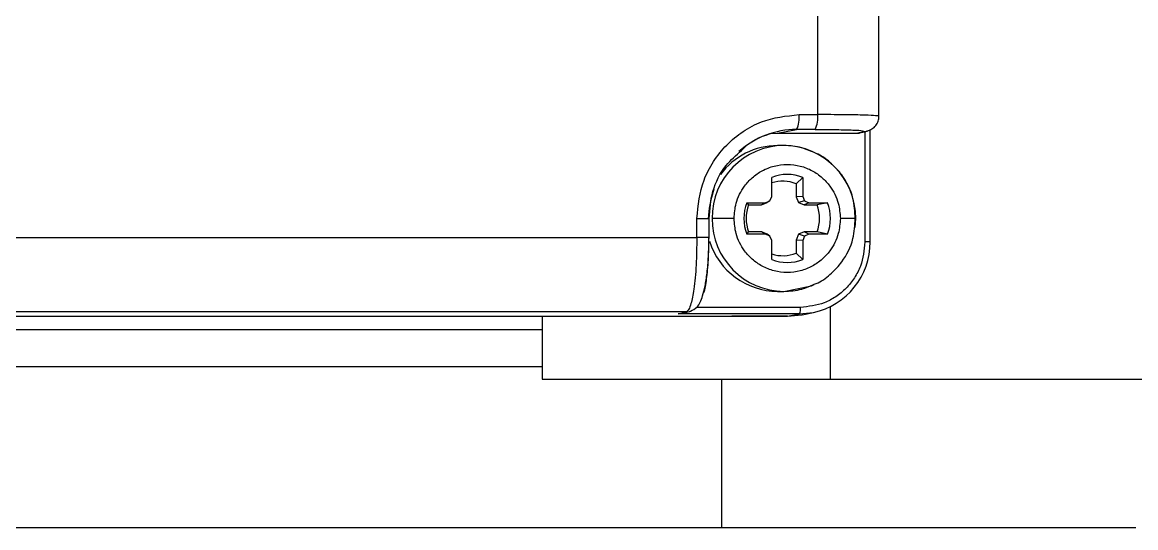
# Model space of a CAD drawing. Header units: millimetres. Extents: x 10 to 584, y 10 to 410.
# Drawn here: x 172.701 to 174.202, y 76.493 to 77.174 of the extents above; entities that cross this region are included whole.
import ezdxf

# ---------------------------------------------------------------- set-up
doc = ezdxf.new("R2010")
doc.units = ezdxf.units.MM

msp = doc.modelspace()

# ---------------------------------------------------------------- linework, layer by layer
at = {"color": 7, "linetype": 'Continuous', "lineweight": 25}
for p, q in [((173.85574, 77.04709), (173.85574, 79.47288)), ((173.77311, 77.04991), (173.77311, 79.47006)), ((173.74804, 77.04991), (173.77311, 77.04991)), ((173.70899, 77.02431), (173.7191, 77.02477)), ((173.7191, 77.02477), (173.74469, 77.02992)), ((173.7191, 77.02477), (173.82531, 77.02477)), ((173.76975, 77.02992), (173.74469, 77.02992)), ((173.82531, 77.02477), (173.83509, 77.02723)), ((173.83004, 77.02536), (173.83983, 77.02781)), ((173.83989, 77.02783), (173.84171, 77.02839)), ((173.84392, 76.87832), (173.84392, 77.02934)), ((173.72762, 77.0082), (173.7191, 77.0082)), ((173.71119, 76.93962), (173.71119, 76.96534)), ((173.75288, 76.96534), (173.74408, 76.95676)), ((173.75288, 76.96534), (173.75288, 76.93962)), ((173.74408, 76.95676), (173.74408, 76.93903)), ((173.70875, 76.93363), (173.71119, 76.93962)), ((173.75288, 76.93962), (173.74408, 76.93903)), ((173.74408, 76.93903), (173.74721, 76.93136)), ((173.75288, 76.93962), (173.75533, 76.93363)), ((173.67753, 76.93115), (173.70285, 76.93115)), ((173.67753, 76.93115), (173.68009, 76.92819)), ((173.68009, 76.92819), (173.69755, 76.92819)), ((173.69755, 76.92819), (173.7051, 76.93136)), ((173.70285, 76.93115), (173.69755, 76.92819)), ((173.70285, 76.93115), (173.70875, 76.93363)), ((173.70875, 76.93363), (173.7051, 76.93136)), ((173.75533, 76.93363), (173.74721, 76.93136)), ((173.74721, 76.93136), (173.75476, 76.92819)), ((173.76122, 76.93115), (173.75476, 76.92819)), ((173.75476, 76.92819), (173.77222, 76.92819)), ((173.75533, 76.93363), (173.76122, 76.93115)), ((173.76122, 76.93115), (173.78655, 76.93115)), ((173.78655, 76.93115), (173.77222, 76.92819)), ((173.61024, 76.8842), (173.61024, 76.90998)), ((173.62677, 76.8842), (173.62677, 76.90998)), ((173.82361, 76.89787), (173.82435, 76.90998)), ((173.67753, 76.88882), (173.68009, 76.89178)), ((173.69755, 76.89178), (173.68009, 76.89178)), ((173.70285, 76.88882), (173.69755, 76.89178)), ((173.7051, 76.88861), (173.69755, 76.89178)), ((173.75476, 76.89178), (173.74721, 76.88861)), ((173.76122, 76.88882), (173.75476, 76.89178)), ((173.77222, 76.89178), (173.75476, 76.89178)), ((173.78655, 76.88882), (173.77222, 76.89178)), ((172.57736, 76.8842), (173.61024, 76.8842)), ((173.70285, 76.88882), (173.67753, 76.88882)), ((173.70875, 76.88634), (173.70285, 76.88882)), ((173.70875, 76.88634), (173.7051, 76.88861)), ((173.71119, 76.88035), (173.70875, 76.88634)), ((173.71119, 76.85463), (173.71119, 76.88035)), ((173.74721, 76.88861), (173.74408, 76.88094)), ((173.75288, 76.88035), (173.74408, 76.88094)), ((173.74408, 76.88094), (173.74408, 76.86321)), ((173.75533, 76.88634), (173.74721, 76.88861)), ((173.75533, 76.88634), (173.75288, 76.88035)), ((173.75288, 76.88035), (173.75288, 76.85463)), ((173.76122, 76.88882), (173.75533, 76.88634)), ((173.78655, 76.88882), (173.76122, 76.88882)), ((173.74408, 76.86321), (173.75288, 76.85463)), ((173.7191, 76.81177), (173.72762, 76.81177)), ((173.59614, 76.78426), (172.55794, 76.78426)), ((173.5852, 76.78152), (173.59614, 76.78426)), ((173.59034, 76.7822), (173.60088, 76.78485)), ((173.60088, 76.78485), (173.60265, 76.78538)), ((173.78975, 76.79105), (173.78975, 76.69332)), ((172.42608, 76.77832), (173.73259, 76.77832)), ((172.45474, 76.77832), (173.64025, 76.77832)), ((173.40183, 76.77832), (173.40183, 76.69332)), ((173.7485, 76.78152), (173.5852, 76.78152)), ((173.73259, 76.77832), (173.65742, 76.77832)), ((173.73259, 76.77832), (173.7485, 76.78152)), ((173.73259, 76.77832), (173.7505, 76.77998)), ((173.75209, 76.7803), (173.76739, 76.78344)), ((173.40183, 76.75998), (172.46679, 76.75998)), ((173.40183, 76.70998), (171.80655, 76.70998)), ((173.40183, 76.69332), (173.78975, 76.69332)), ((173.64395, 76.49332), (173.64395, 76.69332)), ((173.78975, 76.69332), (174.40182, 76.69332)), ((174.20182, 76.49332), (172.06849, 76.49332))]:
    msp.add_line(p, q, dxfattribs=at)
at = {"color": 59, "linetype": 'Continuous', "lineweight": 25}
for p, q in [((173.83676, 77.02704), (173.83676, 76.87832)), ((173.61024, 76.90998), (173.62677, 76.90998)), ((173.62677, 76.8842), (173.61024, 76.8842)), ((173.84392, 76.87832), (173.83676, 76.87832)), ((173.74996, 76.79018), (173.61016, 76.79018))]:
    msp.add_line(p, q, dxfattribs=at)
at = {"color": 59, "linetype": 'Continuous', "lineweight": 25, "flags": 128}
for points in [[(173.83509, 77.02723), (173.83894, 77.02762), (173.83989, 77.02783)], [(173.63313, 76.9494), (173.62884, 76.93338), (173.62658, 76.90998)], [(173.59614, 76.78426), (173.6, 76.78465), (173.60088, 76.78485)], [(173.7485, 76.78152), (173.76711, 76.78338), (173.76739, 76.78344)]]:
    msp.add_lwpolyline(points, dxfattribs=at)
at = {"color": 7, "linetype": 'Continuous', "lineweight": 25, "flags": 128}
for points in [[(173.72762, 76.81177), (173.76464, 76.81925), (173.76853, 76.82099)], [(173.73259, 76.77832), (173.75181, 76.78024), (173.75209, 76.7803)]]:
    msp.add_lwpolyline(points, dxfattribs=at)
at = {"color": 7, "linetype": 'Continuous', "lineweight": 25}
for centre, radius, start, end in [((173.71433, 77.04529), 0.03403, 333.14995, 7.79982), ((173.73939, 77.04529), 0.03403, 333.14995, 7.79982), ((173.71939, 76.91178), 0.09641, 90.17226, 143.31199), ((173.72687, 76.91072), 0.09748, 359.56817, 89.55824), ((173.73204, 76.91172), 0.05753, 68.75648, 111.24352), ((173.72615, 76.91139), 0.04879, 68.43409, 107.85731), ((173.73369, 76.90998), 0.06002, 159.34897, 200.65103), ((173.72761, 76.90998), 0.05089, 159.03957, 200.96043), ((173.7246, 76.90998), 0.05098, 339.08197, 20.91803), ((173.73028, 76.90998), 0.06012, 339.3855, 20.6145), ((173.71968, 76.90884), 0.09707, 197.76226, 269.6551), ((173.74729, 76.87787), 0.09655, 282.01172, 0.26714), ((173.72615, 76.90858), 0.04879, 252.14269, 291.56591), ((173.73204, 76.90825), 0.05753, 248.75648, 291.24352), ((173.73536, 76.78818), 0.01473, 333.12739, 7.81161)]:
    msp.add_arc(centre, radius, start, end, dxfattribs=at)
at = {"color": 59, "linetype": 'Continuous', "lineweight": 25}
for centre, radius, start, end in [((173.74481, 76.91285), 0.11707, 90.05911, 131.63786), ((173.72838, 76.91073), 0.09747, 90.44177, 180.43652), ((173.72838, 76.90924), 0.09747, 179.56348, 269.55823)]:
    msp.add_arc(centre, radius, start, end, dxfattribs=at)
at = {"color": 7, "linetype": 'Continuous', "lineweight": 25}
msp.add_ellipse((173.82529, 77.04479), major_axis=(-0.00079, 0.02), ratio=0.9847601, start_param=3.102502, end_param=3.3445412, dxfattribs=at)
for points, knots in [([(173.61024, 76.90998), (173.61208, 76.92759), (173.61491, 76.95466), (173.6321, 76.98724), (173.64988, 77.00966), (173.67196, 77.02772), (173.70404, 77.04516), (173.73071, 77.04804), (173.74804, 77.04991)], [0, 0, 0, 0, 0.2394561, 0.3683562, 0.4999983, 0.6316536, 0.7605617, 1, 1, 1, 1]), ([(173.83983, 77.02781), (173.84199, 77.02851), (173.8451, 77.02953), (173.84897, 77.03242), (173.85144, 77.03501), (173.85337, 77.03798), (173.85524, 77.04212), (173.85554, 77.04544), (173.85573, 77.0476)], [0, 0, 0, 0, 0.3041257, 0.4397153, 0.563446, 0.6796258, 0.7911362, 1, 1, 1, 1]), ([(173.67052, 77.00158), (173.67301, 77.00419), (173.68443, 77.01614), (173.70034, 77.02137), (173.71278, 77.02546)], [0, 0, 0, 0, 0.2180714, 1, 1, 1, 1]), ([(173.76975, 77.02992), (173.77965, 77.02988), (173.79944, 77.0298), (173.82203, 77.02918), (173.83596, 77.02829), (173.83538, 77.02758), (173.83509, 77.02723)], [0, 0, 0, 0, 0.2499623, 0.4999067, 0.7499367, 1, 1, 1, 1]), ([(173.62592, 76.90998), (173.62724, 76.92223), (173.62997, 76.9476), (173.64598, 76.98027), (173.66317, 76.9952), (173.67052, 77.00158)], [0, 0, 0, 0, 0.3483086, 0.7217379, 1, 1, 1, 1]), ([(173.76332, 77.00055), (173.75948, 77.00225), (173.74819, 77.00725), (173.7358, 77.00782), (173.72762, 77.0082)], [0, 0, 0, 0, 0.3403714, 1, 1, 1, 1]), ([(173.82374, 76.90998), (173.82324, 76.91911), (173.8221, 76.93988), (173.80925, 76.96551), (173.79177, 76.98455), (173.77723, 76.99561), (173.76678, 76.99932), (173.76332, 77.00055)], [0, 0, 0, 0, 0.2357189, 0.5362011, 0.7127867, 0.9047588, 1, 1, 1, 1]), ([(173.66034, 76.90998), (173.6609, 76.91687), (173.66216, 76.93246), (173.67188, 76.95135), (173.68482, 76.96556), (173.69827, 76.97498), (173.71438, 76.98131), (173.73204, 76.98355), (173.74969, 76.98131), (173.7658, 76.97498), (173.77926, 76.96556), (173.7922, 76.95135), (173.8019, 76.93246), (173.80318, 76.91687), (173.80374, 76.90998)], [0, 0, 0, 0, 0.09031908, 0.20455915, 0.27143721, 0.34392731, 0.42077591, 0.49999108, 0.57920625, 0.65605556, 0.72857329, 0.79545135, 0.90967607, 1, 1, 1, 1]), ([(173.66034, 76.90998), (173.65671, 76.90998), (173.64917, 76.90998), (173.63959, 76.90998), (173.63322, 76.90998), (173.63166, 76.90998), (173.63091, 76.90998)], [0, 0, 0, 0, 0.2703063, 0.5624312, 0.7897623, 1, 1, 1, 1]), ([(173.80374, 76.90998), (173.80318, 76.9031), (173.8019, 76.88751), (173.7922, 76.86861), (173.77926, 76.85441), (173.7658, 76.84499), (173.74969, 76.83866), (173.73204, 76.83642), (173.71438, 76.83866), (173.69827, 76.84499), (173.68482, 76.85441), (173.67188, 76.86861), (173.66216, 76.88751), (173.6609, 76.9031), (173.66034, 76.90998)], [0, 0, 0, 0, 0.09032393, 0.20454865, 0.27142671, 0.34394444, 0.42079375, 0.50000892, 0.57922409, 0.65607269, 0.72856279, 0.79544085, 0.90968092, 1, 1, 1, 1]), ([(173.76859, 76.8215), (173.77026, 76.82212), (173.77887, 76.8253), (173.79173, 76.83549), (173.80927, 76.85443), (173.8221, 76.8801), (173.82324, 76.90086), (173.82374, 76.90998)], [0, 0, 0, 0, 0.0485908, 0.2504611, 0.4361517, 0.7521271, 1, 1, 1, 1]), ([(173.82435, 76.90998), (173.82454, 76.90998), (173.82492, 76.90998), (173.81963, 76.90998), (173.81208, 76.90998), (173.80645, 76.90998), (173.80374, 76.90998)], [0, 0, 0, 0, 0.270248, 0.5623649, 0.7896971, 1, 1, 1, 1]), ([(173.61024, 76.8842), (173.61004, 76.87174), (173.60964, 76.84616), (173.60656, 76.81473), (173.60293, 76.79618), (173.59942, 76.78656), (173.59727, 76.78506), (173.59614, 76.78426)], [0, 0, 0, 0, 0.24313607, 0.49917035, 0.71290654, 0.84738475, 1, 1, 1, 1]), ([(173.60189, 76.78513), (173.60488, 76.78667), (173.61238, 76.79055), (173.61744, 76.80264), (173.62163, 76.81906), (173.62425, 76.83682), (173.62617, 76.85907), (173.6265, 76.87558), (173.62667, 76.8842)], [0, 0, 0, 0, 0.1447338, 0.3632817, 0.4987439, 0.6503848, 0.8175913, 1, 1, 1, 1]), ([(173.83676, 76.87832), (173.8356, 76.86723), (173.83381, 76.85018), (173.82299, 76.82965), (173.81179, 76.81554), (173.79788, 76.80416), (173.77767, 76.79317), (173.76087, 76.79136), (173.74996, 76.79018)], [0, 0, 0, 0, 0.239466, 0.3683584, 0.4999949, 0.6316159, 0.7605644, 1, 1, 1, 1]), ([(173.72762, 76.81177), (173.73578, 76.81223), (173.75004, 76.81304), (173.76302, 76.81896), (173.76859, 76.8215)], [0, 0, 0, 0, 0.5716299, 1, 1, 1, 1]), ([(173.59026, 76.78251), (173.58924, 76.78215), (173.58765, 76.78159), (173.58594, 76.78154), (173.58527, 76.78152), (173.5852, 76.78152)], [0, 0, 0, 0, 0.6100498, 0.9581995, 1, 1, 1, 1])]:
    msp.add_open_spline(points, degree=3, knots=knots, dxfattribs=at)
at = {"color": 59, "linetype": 'Continuous', "lineweight": 25}
for points, knots in [([(173.85508, 77.0476), (173.85525, 77.04768), (173.85578, 77.04796), (173.85088, 77.04849), (173.83723, 77.04921), (173.80983, 77.04979), (173.78513, 77.04987), (173.77311, 77.04991)], [0, 0, 0, 0, 0.0675885, 0.2155508, 0.4507474, 0.7324532, 1, 1, 1, 1]), ([(173.61895, 76.80943), (173.61929, 76.80991), (173.62103, 76.81236), (173.6236, 76.82781), (173.6261, 76.85334), (173.62642, 76.87391), (173.62658, 76.8842)], [0, 0, 0, 0, 0.0756026, 0.3838063, 0.6919182, 1, 1, 1, 1])]:
    msp.add_open_spline(points, degree=3, knots=knots, dxfattribs=at)

doc.saveas('drawing.dxf')
